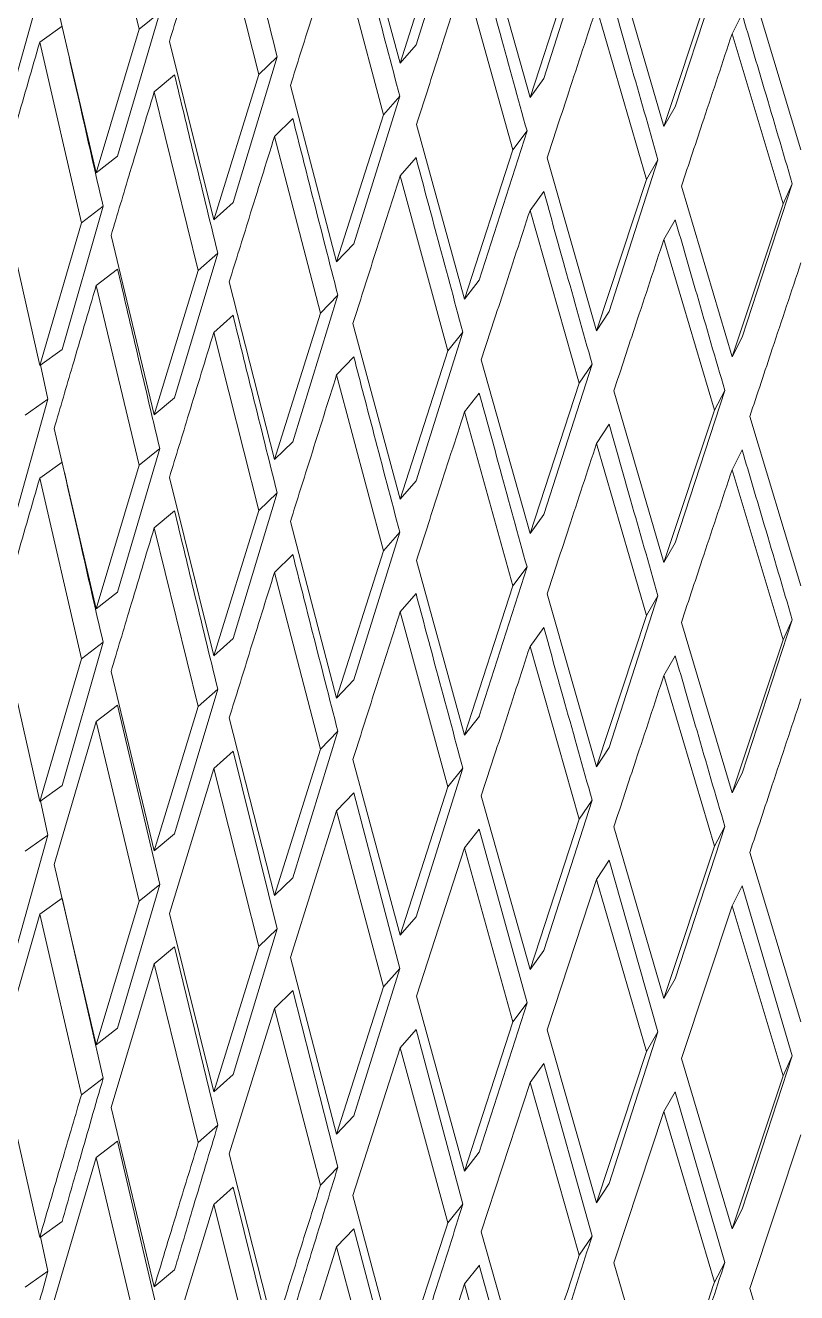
# Model space of a CAD drawing. Header units: centimetres. Extents: x -13594 to 4017, y -3206 to 1780.
# Drawn here: x 744.26 to 751.63, y -2004.48 to -1992.37 of the extents above; entities that cross this region are included whole.
import ezdxf

# ---------------------------------------------------------------- set-up
doc = ezdxf.new("R2010")
doc.units = ezdxf.units.CM

msp = doc.modelspace()

# ---------------------------------------------------------------- linework, layer by layer
at = {"color": 7, "linetype": 'Continuous', "lineweight": 0}
for p, q in [((745.344, -1992.411), (744.934, -1990.695)), ((747.388, -1991.057), (747.838, -1992.735)), ((746.487, -1992.843), (746.057, -1991.144)), ((748.439, -1991.14), (747.991, -1992.559)), ((747.838, -1992.735), (748.294, -1991.319)), ((748.615, -1991.404), (749.081, -1993.064)), ((749.674, -1991.444), (749.212, -1992.881)), ((747.68, -1993.228), (747.232, -1991.547)), ((749.081, -1993.064), (749.551, -1991.628)), ((744.473, -1991.78), (744.092, -1993.139)), ((749.882, -1991.7), (750.36, -1993.34)), ((750.943, -1991.697), (750.469, -1993.153)), ((748.918, -1993.563), (748.454, -1991.901)), ((750.36, -1993.34), (750.843, -1991.886)), ((751.182, -1991.944), (751.671, -1993.564)), ((744.532, -1992.061), (744.934, -1993.783)), ((745.541, -1992.25), (745.139, -1993.624)), ((745.344, -1992.411), (745.541, -1992.25)), ((750.193, -1993.847), (749.716, -1992.204)), ((751.109, -1992.265), (751.012, -1992.454)), ((744.608, -1992.382), (744.394, -1992.536)), ((744.934, -1993.783), (745.344, -1992.411)), ((744.793, -1994.26), (744.394, -1992.536)), ((745.634, -1992.527), (746.057, -1994.232)), ((751.5, -1994.078), (751.012, -1992.454)), ((747.991, -1992.559), (747.838, -1992.735)), ((746.664, -1992.674), (746.242, -1994.066)), ((746.487, -1992.843), (746.664, -1992.674)), ((745.683, -1992.846), (745.489, -1993.008)), ((746.057, -1994.232), (746.487, -1992.843)), ((749.212, -1992.881), (749.081, -1993.064)), ((745.909, -1994.716), (745.489, -1993.008)), ((746.791, -1992.947), (747.232, -1994.635)), ((747.836, -1993.052), (747.396, -1994.462)), ((747.68, -1993.228), (747.836, -1993.052)), ((746.813, -1993.265), (746.639, -1993.435)), ((747.232, -1994.635), (747.68, -1993.228)), ((750.469, -1993.153), (750.36, -1993.34)), ((747.996, -1993.32), (748.454, -1994.989)), ((749.052, -1993.382), (748.596, -1994.809)), ((748.918, -1993.563), (749.052, -1993.382)), ((747.078, -1995.125), (746.639, -1993.435)), ((745.139, -1993.624), (744.934, -1993.783)), ((748.454, -1994.989), (748.918, -1993.563)), ((747.991, -1993.637), (747.838, -1993.813)), ((749.244, -1993.641), (749.716, -1995.292)), ((750.304, -1993.66), (749.836, -1995.107)), ((750.193, -1993.847), (750.304, -1993.66)), ((748.294, -1995.485), (747.838, -1993.813)), ((749.716, -1995.292), (750.193, -1993.847)), ((744.003, -1993.894), (744.394, -1995.624)), ((749.212, -1993.96), (749.081, -1994.142)), ((750.528, -1993.912), (751.012, -1995.542)), ((751.588, -1993.887), (751.109, -1995.353)), ((751.5, -1994.078), (751.588, -1993.887)), ((745, -1994.103), (744.608, -1995.47)), ((744.793, -1994.26), (745, -1994.103)), ((746.242, -1994.066), (746.057, -1994.232)), ((751.012, -1995.542), (751.5, -1994.078)), ((749.551, -1995.794), (749.081, -1994.142)), ((750.469, -1994.232), (750.36, -1994.419)), ((744.394, -1995.624), (744.793, -1994.26)), ((745.076, -1994.382), (745.489, -1996.096)), ((747.396, -1994.462), (747.232, -1994.635)), ((750.843, -1996.052), (750.36, -1994.419)), ((746.096, -1994.551), (745.683, -1995.934)), ((745.909, -1994.716), (746.096, -1994.551)), ((745.139, -1994.703), (744.934, -1994.861)), ((745.489, -1996.096), (745.909, -1994.716)), ((746.206, -1994.826), (746.639, -1996.523)), ((748.596, -1994.809), (748.454, -1994.989)), ((745.344, -1996.577), (744.934, -1994.861)), ((747.244, -1994.952), (746.813, -1996.353)), ((747.078, -1995.125), (747.244, -1994.952)), ((746.242, -1995.144), (746.057, -1995.31)), ((746.639, -1996.523), (747.078, -1995.125)), ((749.836, -1995.107), (749.716, -1995.292)), ((746.487, -1997.009), (746.057, -1995.31)), ((747.388, -1995.223), (747.838, -1996.901)), ((748.439, -1995.306), (747.991, -1996.725)), ((748.294, -1995.485), (748.439, -1995.306)), ((751.109, -1995.353), (751.012, -1995.542)), ((744.608, -1995.47), (744.394, -1995.624)), ((747.396, -1995.54), (747.232, -1995.713)), ((747.838, -1996.901), (748.294, -1995.485)), ((748.615, -1995.57), (749.081, -1997.23)), ((744.473, -1995.946), (744.401, -1995.619)), ((749.674, -1995.61), (749.212, -1997.047)), ((749.551, -1995.794), (749.674, -1995.61)), ((747.68, -1997.394), (747.232, -1995.713)), ((749.081, -1997.23), (749.551, -1995.794)), ((745.683, -1995.934), (745.489, -1996.096)), ((748.596, -1995.887), (748.454, -1996.067)), ((749.882, -1995.866), (750.36, -1997.506)), ((750.943, -1995.863), (750.469, -1997.319)), ((750.843, -1996.052), (750.943, -1995.863)), ((744.473, -1995.946), (744.092, -1997.305)), ((744.256, -1996.099), (744.473, -1995.946)), ((750.36, -1997.506), (750.843, -1996.052)), ((748.918, -1997.729), (748.454, -1996.067)), ((751.182, -1996.11), (751.671, -1997.73)), ((744.532, -1996.227), (744.934, -1997.949)), ((749.836, -1996.185), (749.716, -1996.37)), ((745.541, -1996.416), (745.139, -1997.79)), ((745.344, -1996.577), (745.541, -1996.416)), ((746.813, -1996.353), (746.639, -1996.523)), ((750.193, -1998.013), (749.716, -1996.37)), ((751.109, -1996.431), (751.012, -1996.62)), ((744.608, -1996.548), (744.394, -1996.702)), ((744.934, -1997.949), (745.344, -1996.577)), ((751.5, -1998.244), (751.012, -1996.62)), ((744.793, -1998.426), (744.394, -1996.702)), ((745.634, -1996.693), (746.057, -1998.398)), ((747.991, -1996.725), (747.838, -1996.901)), ((746.664, -1996.84), (746.242, -1998.232)), ((746.487, -1997.009), (746.664, -1996.84)), ((745.683, -1997.012), (745.489, -1997.174)), ((746.057, -1998.398), (746.487, -1997.009)), ((746.791, -1997.113), (747.232, -1998.801)), ((749.212, -1997.047), (749.081, -1997.23)), ((745.909, -1998.882), (745.489, -1997.174)), ((747.836, -1997.218), (747.396, -1998.628)), ((747.68, -1997.394), (747.836, -1997.218)), ((750.469, -1997.319), (750.36, -1997.506)), ((746.813, -1997.431), (746.639, -1997.601)), ((747.232, -1998.801), (747.68, -1997.394)), ((747.996, -1997.486), (748.454, -1999.155)), ((747.078, -1999.291), (746.639, -1997.601)), ((749.052, -1997.548), (748.596, -1998.975)), ((748.918, -1997.729), (749.052, -1997.548)), ((748.454, -1999.155), (748.918, -1997.729)), ((745.139, -1997.79), (744.934, -1997.949)), ((747.991, -1997.803), (747.838, -1997.979)), ((749.244, -1997.807), (749.716, -1999.458)), ((750.304, -1997.826), (749.836, -1999.273)), ((750.193, -1998.013), (750.304, -1997.826)), ((748.294, -1999.651), (747.838, -1997.979)), ((744.003, -1998.06), (744.394, -1999.79)), ((749.716, -1999.458), (750.193, -1998.013)), ((750.528, -1998.078), (751.012, -1999.708)), ((751.588, -1998.053), (751.109, -1999.519)), ((751.5, -1998.244), (751.588, -1998.053)), ((746.242, -1998.232), (746.057, -1998.398)), ((749.212, -1998.126), (749.081, -1998.308)), ((745, -1998.269), (744.608, -1999.636)), ((744.793, -1998.426), (745, -1998.269)), ((749.551, -1999.96), (749.081, -1998.308)), ((751.012, -1999.708), (751.5, -1998.244)), ((744.394, -1999.79), (744.793, -1998.426)), ((750.469, -1998.398), (750.36, -1998.585)), ((745.076, -1998.548), (745.489, -2000.262)), ((750.843, -2000.218), (750.36, -1998.585)), ((746.096, -1998.717), (745.683, -2000.1)), ((745.909, -1998.882), (746.096, -1998.717)), ((747.396, -1998.628), (747.232, -1998.801)), ((745.139, -1998.869), (744.934, -1999.027)), ((745.541, -2000.582), (745.139, -1998.869)), ((745.489, -2000.262), (745.909, -1998.882)), ((744.934, -1999.027), (744.532, -2000.393)), ((745.344, -2000.743), (744.934, -1999.027)), ((746.206, -1998.992), (746.639, -2000.689)), ((748.597, -1998.975), (748.454, -1999.155)), ((747.244, -1999.118), (746.813, -2000.519)), ((747.078, -1999.291), (747.244, -1999.118)), ((746.242, -1999.31), (746.057, -1999.476)), ((746.664, -2001.006), (746.242, -1999.31)), ((746.639, -2000.689), (747.078, -1999.291)), ((749.836, -1999.273), (749.716, -1999.458)), ((747.388, -1999.389), (747.838, -2001.067)), ((746.057, -1999.476), (745.634, -2000.859)), ((746.487, -2001.175), (746.057, -1999.476)), ((748.439, -1999.472), (747.991, -2000.891)), ((748.294, -1999.651), (748.439, -1999.472)), ((751.109, -1999.519), (751.012, -1999.708)), ((744.394, -1999.79), (744.608, -1999.636)), ((747.838, -2001.067), (748.294, -1999.651)), ((744.473, -2000.112), (744.401, -1999.785)), ((747.396, -1999.706), (747.232, -1999.879)), ((747.836, -2001.384), (747.396, -1999.706)), ((748.615, -1999.736), (749.081, -2001.396)), ((749.674, -1999.776), (749.212, -2001.213)), ((749.551, -1999.96), (749.674, -1999.776)), ((747.232, -1999.879), (746.791, -2001.279)), ((747.68, -2001.56), (747.232, -1999.879)), ((749.081, -2001.396), (749.551, -1999.96)), ((749.882, -2000.032), (750.36, -2001.672)), ((750.943, -2000.029), (750.469, -2001.485)), ((750.843, -2000.218), (750.943, -2000.029)), ((744.473, -2000.112), (744.092, -2001.471)), ((744.473, -2000.112), (744.256, -2000.264)), ((745.489, -2000.262), (745.683, -2000.1)), ((748.596, -2000.053), (748.454, -2000.233)), ((749.052, -2001.714), (748.596, -2000.053)), ((748.454, -2000.233), (747.996, -2001.651)), ((748.917, -2001.895), (748.454, -2000.233)), ((750.36, -2001.672), (750.843, -2000.218)), ((751.182, -2000.276), (751.671, -2001.896)), ((744.532, -2000.393), (744.934, -2002.115)), ((749.836, -2000.351), (749.716, -2000.536)), ((750.304, -2001.992), (749.836, -2000.351)), ((746.639, -2000.689), (746.813, -2000.519)), ((745.541, -2000.582), (745.139, -2001.956)), ((745.541, -2000.582), (745.344, -2000.743)), ((749.716, -2000.536), (749.244, -2001.973)), ((750.193, -2002.179), (749.716, -2000.536)), ((751.109, -2000.597), (751.012, -2000.786)), ((751.588, -2002.219), (751.109, -2000.597)), ((744.394, -2000.868), (744.608, -2000.714)), ((745, -2002.435), (744.608, -2000.714)), ((744.934, -2002.115), (745.344, -2000.743)), ((744.394, -2000.868), (744.003, -2002.226)), ((744.793, -2002.592), (744.394, -2000.868)), ((745.634, -2000.859), (746.057, -2002.564)), ((747.838, -2001.067), (747.991, -2000.891)), ((751.012, -2000.786), (750.528, -2002.244)), ((751.5, -2002.41), (751.012, -2000.786)), ((746.664, -2001.006), (746.242, -2002.398)), ((746.664, -2001.006), (746.487, -2001.175)), ((745.489, -2001.34), (745.683, -2001.178)), ((746.096, -2002.883), (745.683, -2001.178)), ((746.057, -2002.564), (746.487, -2001.175)), ((749.081, -2001.396), (749.212, -2001.213)), ((745.489, -2001.34), (745.076, -2002.714)), ((745.909, -2003.048), (745.489, -2001.34)), ((746.791, -2001.279), (747.232, -2002.967)), ((747.836, -2001.384), (747.396, -2002.794)), ((747.836, -2001.384), (747.68, -2001.56)), ((750.36, -2001.672), (750.469, -2001.485)), ((746.639, -2001.767), (746.813, -2001.597)), ((747.244, -2003.284), (746.813, -2001.597)), ((747.232, -2002.967), (747.68, -2001.56)), ((747.996, -2001.651), (748.454, -2003.321)), ((749.052, -2001.714), (748.596, -2003.141)), ((749.052, -2001.714), (748.917, -2001.895)), ((746.639, -2001.767), (746.206, -2003.158)), ((747.078, -2003.457), (746.639, -2001.767)), ((744.934, -2002.115), (745.139, -2001.956)), ((747.838, -2002.145), (747.991, -2001.969)), ((748.439, -2003.638), (747.991, -2001.969)), ((748.454, -2003.321), (748.918, -2001.895)), ((749.244, -2001.973), (749.716, -2003.624)), ((750.304, -2001.992), (749.836, -2003.439)), ((750.304, -2001.992), (750.193, -2002.179)), ((744.003, -2002.226), (744.394, -2003.956)), ((747.838, -2002.145), (747.388, -2003.555)), ((748.294, -2003.817), (747.838, -2002.145)), ((749.716, -2003.624), (750.193, -2002.179)), ((751.588, -2002.219), (751.109, -2003.685)), ((751.588, -2002.219), (751.5, -2002.41)), ((749.081, -2002.474), (749.212, -2002.292)), ((749.674, -2003.942), (749.212, -2002.292)), ((750.528, -2002.244), (751.012, -2003.874)), ((745, -2002.435), (744.793, -2002.592)), ((746.057, -2002.564), (746.242, -2002.398)), ((751.012, -2003.874), (751.5, -2002.41)), ((749.081, -2002.474), (748.615, -2003.902)), ((749.551, -2004.126), (749.081, -2002.474)), ((750.36, -2002.751), (750.469, -2002.564)), ((750.943, -2004.195), (750.469, -2002.564)), ((745.076, -2002.714), (745.489, -2004.428)), ((747.232, -2002.967), (747.396, -2002.794)), ((750.36, -2002.751), (749.882, -2004.198)), ((750.843, -2004.384), (750.36, -2002.751)), ((746.096, -2002.883), (745.909, -2003.048)), ((744.934, -2003.193), (745.139, -2003.035)), ((745.541, -2004.748), (745.139, -2003.035)), ((751.671, -2002.975), (751.182, -2004.442)), ((744.934, -2003.193), (744.532, -2004.558)), ((745.344, -2004.909), (744.934, -2003.193)), ((746.206, -2003.158), (746.639, -2004.855)), ((748.454, -2003.321), (748.596, -2003.141)), ((747.244, -2003.284), (747.078, -2003.457)), ((749.716, -2003.624), (749.836, -2003.439)), ((746.057, -2003.642), (746.242, -2003.476)), ((746.664, -2005.172), (746.242, -2003.476)), ((747.388, -2003.555), (747.838, -2005.233)), ((746.057, -2003.642), (745.634, -2005.025)), ((746.487, -2005.341), (746.057, -2003.642)), ((748.439, -2003.638), (748.294, -2003.817)), ((744.394, -2003.956), (744.608, -2003.802)), ((751.012, -2003.874), (751.109, -2003.685)), ((747.232, -2004.045), (747.396, -2003.872)), ((747.836, -2005.55), (747.396, -2003.872)), ((748.615, -2003.902), (749.081, -2005.562)), ((744.473, -2004.278), (744.401, -2003.951)), ((747.232, -2004.045), (746.791, -2005.445)), ((747.68, -2005.726), (747.232, -2004.045)), ((749.674, -2003.942), (749.551, -2004.126)), ((744.473, -2004.278), (744.256, -2004.43)), ((745.489, -2004.428), (745.683, -2004.266)), ((748.454, -2004.399), (748.597, -2004.219)), ((749.052, -2005.88), (748.596, -2004.219)), ((749.882, -2004.198), (750.36, -2005.838)), ((750.943, -2004.195), (750.843, -2004.384)), ((748.454, -2004.399), (747.996, -2005.817)), ((748.917, -2006.061), (748.454, -2004.399)), ((751.182, -2004.442), (751.671, -2006.062))]:
    msp.add_line(p, q, dxfattribs=at)
for points, knots in [([(439.352, -2215.508), (442.193, -2214.683), (448.094, -2212.969), (457.133, -2209.887), (466.439, -2206.38), (475.79, -2202.486), (485.172, -2198.221), (494.577, -2193.586), (503.994, -2188.587), (513.413, -2183.23), (522.824, -2177.521), (532.217, -2171.466), (541.582, -2165.073), (550.909, -2158.347), (560.189, -2151.297), (569.412, -2143.93), (578.569, -2136.255), (587.648, -2128.278), (596.643, -2120.01), (605.542, -2111.459), (614.336, -2102.633), (623.017, -2093.544), (631.575, -2084.199), (640.002, -2074.61), (648.288, -2064.786), (656.425, -2054.738), (664.405, -2044.476), (672.218, -2034.012), (679.857, -2023.356), (687.314, -2012.52), (694.581, -2001.516), (701.65, -1990.354), (708.514, -1979.047), (715.165, -1967.607), (721.598, -1956.045), (727.803, -1944.375), (733.776, -1932.608), (739.51, -1920.756), (744.999, -1908.833), (750.236, -1896.851), (755.217, -1884.822), (759.935, -1872.76), (764.387, -1860.676), (768.566, -1848.584), (772.47, -1836.496), (776.092, -1824.425), (779.43, -1812.384), (782.48, -1800.385), (785.238, -1788.441), (787.702, -1776.565), (789.867, -1764.769), (791.733, -1753.065), (793.297, -1741.466), (794.556, -1729.984), (795.51, -1718.631), (796.156, -1707.42), (796.495, -1696.361), (796.524, -1685.467), (796.245, -1674.749), (795.655, -1664.219), (794.758, -1653.887), (793.55, -1643.768), (792.042, -1633.864), (790.2, -1624.215), (788.706, -1617.284), (787.734, -1613.651), (787.579, -1613.07)], [0, 0, 0, 0, 0.014701, 0.030542, 0.046388, 0.062238, 0.078091, 0.093946, 0.109801, 0.125657, 0.141512, 0.157366, 0.173219, 0.189071, 0.204921, 0.22077, 0.236616, 0.252461, 0.268304, 0.284146, 0.299986, 0.315824, 0.331661, 0.347496, 0.36333, 0.379163, 0.394996, 0.410827, 0.426657, 0.442487, 0.458316, 0.474145, 0.489974, 0.505802, 0.521631, 0.537459, 0.553288, 0.569118, 0.584948, 0.600778, 0.616609, 0.632441, 0.648275, 0.664109, 0.679945, 0.695782, 0.71162, 0.72746, 0.743302, 0.759146, 0.774992, 0.79084, 0.806689, 0.822541, 0.838395, 0.85425, 0.870107, 0.885966, 0.901826, 0.917687, 0.933548, 0.949409, 0.965268, 0.981126, 0.99698, 1, 1, 1, 1]), ([(746.664, -1992.674), (746.585, -1992.358), (746.443, -1991.794), (746.303, -1991.228), (746.242, -1990.978)], [0, 0, 0, 0, 0.56, 1, 1, 1, 1]), ([(746.057, -1991.144), (745.978, -1991.403), (745.836, -1991.865), (745.696, -1992.325), (745.634, -1992.527)], [0, 0, 0, 0, 0.5599999, 1, 1, 1, 1]), ([(747.836, -1993.052), (747.754, -1992.74), (747.606, -1992.181), (747.46, -1991.621), (747.396, -1991.374)], [0, 0, 0, 0, 0.56, 1, 1, 1, 1]), ([(747.232, -1991.547), (747.15, -1991.809), (747.002, -1992.277), (746.855, -1992.742), (746.791, -1992.947)], [0, 0, 0, 0, 0.56, 1, 1, 1, 1]), ([(749.052, -1993.382), (748.966, -1993.072), (748.814, -1992.52), (748.663, -1991.965), (748.596, -1991.721)], [0, 0, 0, 0, 0.5599999, 1, 1, 1, 1]), ([(748.454, -1991.901), (748.368, -1992.166), (748.215, -1992.64), (748.063, -1993.112), (747.996, -1993.32)], [0, 0, 0, 0, 0.56, 1, 1, 1, 1]), ([(750.304, -1993.66), (750.217, -1993.354), (750.06, -1992.808), (749.905, -1992.26), (749.836, -1992.019)], [0, 0, 0, 0, 0.56, 1, 1, 1, 1]), ([(749.716, -1992.204), (749.628, -1992.473), (749.47, -1992.953), (749.313, -1993.431), (749.244, -1993.641)], [0, 0, 0, 0, 0.56, 1, 1, 1, 1]), ([(751.588, -1993.887), (751.499, -1993.585), (751.339, -1993.045), (751.179, -1992.504), (751.109, -1992.265)], [0, 0, 0, 0, 0.56, 1, 1, 1, 1]), ([(744.394, -1992.536), (744.32, -1992.79), (744.189, -1993.243), (744.06, -1993.695), (744.003, -1993.894)], [0, 0, 0, 0, 0.5599999, 1, 1, 1, 1]), ([(745, -1994.103), (744.926, -1993.782), (744.802, -1993.243), (744.68, -1992.702), (744.631, -1992.483)], [0, 0, 0, 0, 0.594621, 1, 1, 1, 1]), ([(751.012, -1992.454), (750.922, -1992.727), (750.76, -1993.214), (750.599, -1993.698), (750.528, -1993.912)], [0, 0, 0, 0, 0.56, 1, 1, 1, 1]), ([(746.096, -1994.551), (746.018, -1994.233), (745.88, -1993.666), (745.743, -1993.097), (745.683, -1992.846)], [0, 0, 0, 0, 0.56, 1, 1, 1, 1]), ([(745.489, -1993.008), (745.411, -1993.265), (745.273, -1993.724), (745.136, -1994.181), (745.076, -1994.382)], [0, 0, 0, 0, 0.56, 1, 1, 1, 1]), ([(747.244, -1994.952), (747.163, -1994.638), (747.019, -1994.076), (746.876, -1993.513), (746.813, -1993.265)], [0, 0, 0, 0, 0.5599999, 1, 1, 1, 1]), ([(746.639, -1993.435), (746.557, -1993.695), (746.412, -1994.16), (746.269, -1994.622), (746.206, -1994.826)], [0, 0, 0, 0, 0.56, 1, 1, 1, 1]), ([(748.439, -1995.306), (748.355, -1994.995), (748.205, -1994.439), (748.056, -1993.882), (747.991, -1993.637)], [0, 0, 0, 0, 0.56, 1, 1, 1, 1]), ([(747.838, -1993.813), (747.753, -1994.077), (747.603, -1994.547), (747.454, -1995.016), (747.388, -1995.223)], [0, 0, 0, 0, 0.56, 1, 1, 1, 1]), ([(749.674, -1995.61), (749.587, -1995.303), (749.433, -1994.753), (749.279, -1994.202), (749.212, -1993.96)], [0, 0, 0, 0, 0.56, 1, 1, 1, 1]), ([(749.081, -1994.142), (748.993, -1994.409), (748.838, -1994.886), (748.683, -1995.361), (748.615, -1995.57)], [0, 0, 0, 0, 0.5599999, 1, 1, 1, 1]), ([(750.943, -1995.863), (750.854, -1995.559), (750.696, -1995.016), (750.538, -1994.471), (750.469, -1994.232)], [0, 0, 0, 0, 0.56, 1, 1, 1, 1]), ([(750.36, -1994.419), (750.271, -1994.689), (750.111, -1995.173), (749.952, -1995.654), (749.882, -1995.866)], [0, 0, 0, 0, 0.56, 1, 1, 1, 1]), ([(745.541, -1996.416), (745.465, -1996.096), (745.33, -1995.526), (745.197, -1994.954), (745.139, -1994.703)], [0, 0, 0, 0, 0.56, 1, 1, 1, 1]), ([(751.671, -1994.643), (751.579, -1994.917), (751.416, -1995.407), (751.254, -1995.895), (751.182, -1996.11)], [0, 0, 0, 0, 0.5599999, 1, 1, 1, 1]), ([(744.934, -1994.861), (744.858, -1995.116), (744.723, -1995.572), (744.591, -1996.027), (744.532, -1996.227)], [0, 0, 0, 0, 0.56, 1, 1, 1, 1]), ([(746.664, -1996.84), (746.585, -1996.524), (746.443, -1995.96), (746.303, -1995.394), (746.242, -1995.144)], [0, 0, 0, 0, 0.56, 1, 1, 1, 1]), ([(746.057, -1995.31), (745.978, -1995.569), (745.836, -1996.031), (745.696, -1996.491), (745.634, -1996.693)], [0, 0, 0, 0, 0.56, 1, 1, 1, 1]), ([(747.836, -1997.218), (747.754, -1996.906), (747.606, -1996.347), (747.46, -1995.787), (747.396, -1995.54)], [0, 0, 0, 0, 0.56, 1, 1, 1, 1]), ([(747.232, -1995.713), (747.15, -1995.975), (747.002, -1996.443), (746.855, -1996.908), (746.791, -1997.113)], [0, 0, 0, 0, 0.5599999, 1, 1, 1, 1]), ([(749.052, -1997.548), (748.966, -1997.238), (748.814, -1996.686), (748.663, -1996.131), (748.596, -1995.887)], [0, 0, 0, 0, 0.56, 1, 1, 1, 1]), ([(748.454, -1996.067), (748.368, -1996.332), (748.215, -1996.806), (748.063, -1997.278), (747.996, -1997.486)], [0, 0, 0, 0, 0.56, 1, 1, 1, 1]), ([(750.304, -1997.826), (750.217, -1997.52), (750.06, -1996.974), (749.905, -1996.426), (749.836, -1996.185)], [0, 0, 0, 0, 0.56, 1, 1, 1, 1]), ([(749.716, -1996.37), (749.628, -1996.639), (749.47, -1997.119), (749.313, -1997.597), (749.244, -1997.807)], [0, 0, 0, 0, 0.56, 1, 1, 1, 1]), ([(751.588, -1998.053), (751.499, -1997.751), (751.339, -1997.211), (751.179, -1996.67), (751.109, -1996.431)], [0, 0, 0, 0, 0.56, 1, 1, 1, 1]), ([(745, -1998.269), (744.926, -1997.948), (744.802, -1997.407), (744.679, -1996.865), (744.63, -1996.644)], [0, 0, 0, 0, 0.592959, 1, 1, 1, 1]), ([(751.012, -1996.62), (750.922, -1996.893), (750.76, -1997.38), (750.599, -1997.864), (750.528, -1998.078)], [0, 0, 0, 0, 0.56, 1, 1, 1, 1]), ([(744.394, -1996.702), (744.32, -1996.956), (744.189, -1997.409), (744.06, -1997.861), (744.003, -1998.06)], [0, 0, 0, 0, 0.56, 1, 1, 1, 1]), ([(746.096, -1998.717), (746.018, -1998.399), (745.88, -1997.832), (745.743, -1997.263), (745.683, -1997.012)], [0, 0, 0, 0, 0.56, 1, 1, 1, 1]), ([(745.489, -1997.174), (745.411, -1997.431), (745.273, -1997.89), (745.136, -1998.347), (745.076, -1998.548)], [0, 0, 0, 0, 0.5599999, 1, 1, 1, 1]), ([(747.244, -1999.118), (747.163, -1998.804), (747.019, -1998.242), (746.876, -1997.679), (746.813, -1997.431)], [0, 0, 0, 0, 0.56, 1, 1, 1, 1]), ([(746.639, -1997.601), (746.557, -1997.861), (746.412, -1998.326), (746.269, -1998.788), (746.206, -1998.992)], [0, 0, 0, 0, 0.56, 1, 1, 1, 1]), ([(748.439, -1999.472), (748.355, -1999.161), (748.205, -1998.605), (748.056, -1998.048), (747.991, -1997.803)], [0, 0, 0, 0, 0.56, 1, 1, 1, 1]), ([(747.838, -1997.979), (747.753, -1998.243), (747.603, -1998.713), (747.454, -1999.182), (747.388, -1999.389)], [0, 0, 0, 0, 0.56, 1, 1, 1, 1]), ([(749.674, -1999.776), (749.587, -1999.469), (749.433, -1998.919), (749.279, -1998.368), (749.212, -1998.126)], [0, 0, 0, 0, 0.5599999, 1, 1, 1, 1]), ([(749.081, -1998.308), (748.993, -1998.575), (748.838, -1999.052), (748.683, -1999.527), (748.615, -1999.736)], [0, 0, 0, 0, 0.56, 1, 1, 1, 1]), ([(750.943, -2000.029), (750.854, -1999.725), (750.696, -1999.182), (750.538, -1998.637), (750.469, -1998.398)], [0, 0, 0, 0, 0.5599999, 1, 1, 1, 1]), ([(750.36, -1998.585), (750.271, -1998.855), (750.111, -1999.339), (749.952, -1999.82), (749.882, -2000.032)], [0, 0, 0, 0, 0.5599999, 1, 1, 1, 1]), ([(751.671, -1998.809), (751.579, -1999.083), (751.416, -1999.573), (751.254, -2000.061), (751.182, -2000.276)], [0, 0, 0, 0, 0.56, 1, 1, 1, 1]), ([(745, -2002.435), (744.926, -2002.691), (744.795, -2003.147), (744.665, -2003.602), (744.608, -2003.802)], [0, 0, 0, 0, 0.5599999, 1, 1, 1, 1]), ([(744.394, -2003.956), (744.468, -2003.702), (744.6, -2003.248), (744.734, -2002.792), (744.793, -2002.592)], [0, 0, 0, 0, 0.56, 1, 1, 1, 1]), ([(746.096, -2002.883), (746.018, -2003.141), (745.88, -2003.603), (745.743, -2004.063), (745.683, -2004.266)], [0, 0, 0, 0, 0.56, 1, 1, 1, 1]), ([(745.489, -2004.428), (745.566, -2004.171), (745.706, -2003.712), (745.847, -2003.251), (745.909, -2003.048)], [0, 0, 0, 0, 0.56, 1, 1, 1, 1]), ([(747.244, -2003.284), (747.163, -2003.546), (747.019, -2004.014), (746.876, -2004.48), (746.813, -2004.685)], [0, 0, 0, 0, 0.56, 1, 1, 1, 1]), ([(746.639, -2004.855), (746.72, -2004.594), (746.866, -2004.129), (747.013, -2003.662), (747.078, -2003.457)], [0, 0, 0, 0, 0.56, 1, 1, 1, 1]), ([(748.439, -2003.638), (748.355, -2003.903), (748.205, -2004.377), (748.056, -2004.849), (747.991, -2005.057)], [0, 0, 0, 0, 0.56, 1, 1, 1, 1]), ([(747.838, -2005.233), (747.923, -2004.969), (748.074, -2004.498), (748.226, -2004.025), (748.294, -2003.817)], [0, 0, 0, 0, 0.56, 1, 1, 1, 1]), ([(749.674, -2003.942), (749.587, -2004.211), (749.433, -2004.691), (749.279, -2005.169), (749.212, -2005.379)], [0, 0, 0, 0, 0.56, 1, 1, 1, 1]), ([(749.081, -2005.562), (749.168, -2005.294), (749.324, -2004.817), (749.482, -2004.337), (749.551, -2004.126)], [0, 0, 0, 0, 0.56, 1, 1, 1, 1]), ([(744.473, -2004.278), (744.401, -2004.532), (744.273, -2004.986), (744.148, -2005.438), (744.092, -2005.637)], [0, 0, 0, 0, 0.56, 1, 1, 1, 1]), ([(750.943, -2004.195), (750.854, -2004.467), (750.696, -2004.954), (750.538, -2005.438), (750.469, -2005.651)], [0, 0, 0, 0, 0.56, 1, 1, 1, 1]), ([(750.36, -2005.838), (750.45, -2005.567), (750.61, -2005.083), (750.772, -2004.598), (750.843, -2004.384)], [0, 0, 0, 0, 0.5599999, 1, 1, 1, 1])]:
    msp.add_open_spline(points, degree=3, knots=knots, dxfattribs=at)

doc.saveas('drawing.dxf')
